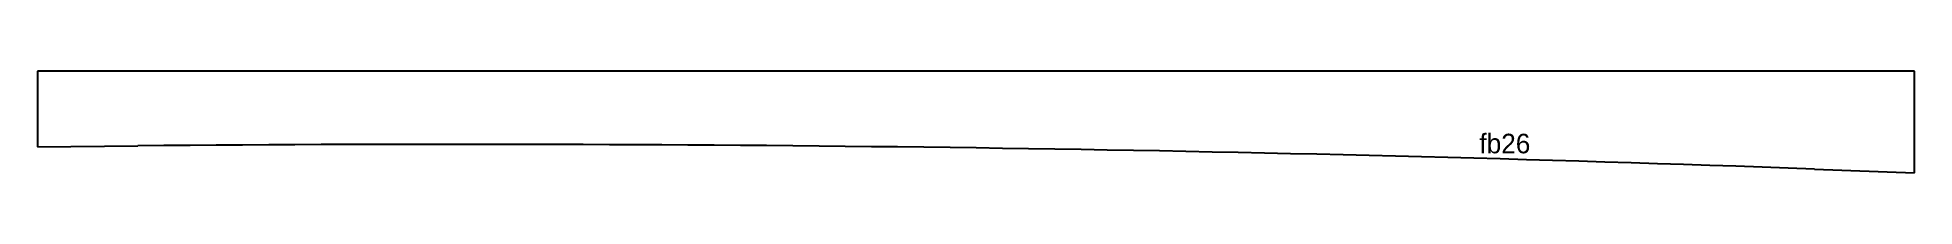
# Model space of a CAD drawing. Extents: x 0 to 96, y 0 to 5.2.
import ezdxf

# ---------------------------------------------------------------- set-up
doc = ezdxf.new("R2010")
doc.units = 0
doc.header["$MEASUREMENT"] = 0
doc.layers.add('BURN', color=1, linetype='CONTINUOUS')
doc.layers.add('SCRIBE', color=1, linetype='CONTINUOUS')

msp = doc.modelspace()

# ---------------------------------------------------------------- linework, layer by layer
at = {"layer": 'BURN'}
for p, q in [((96, 5.203), (0, 5.203)), ((0, 5.203), (0, 1.333)), ((96, 0), (96, 5.203)), ((0, 1.333), (5.124, 1.385)), ((90.887, 0.194), (96, 0))]:
    msp.add_line(p, q, dxfattribs=at)
msp.add_arc((21.57, -1902.795), 1904.251, 87.913928, 90.494861, dxfattribs=at)

# ---------------------------------------------------------------- texts
at = {"layer": 'SCRIBE'}
msp.add_text('fb26', height=1, dxfattribs=at).set_placement((73.75, 1))

doc.saveas('drawing.dxf')
